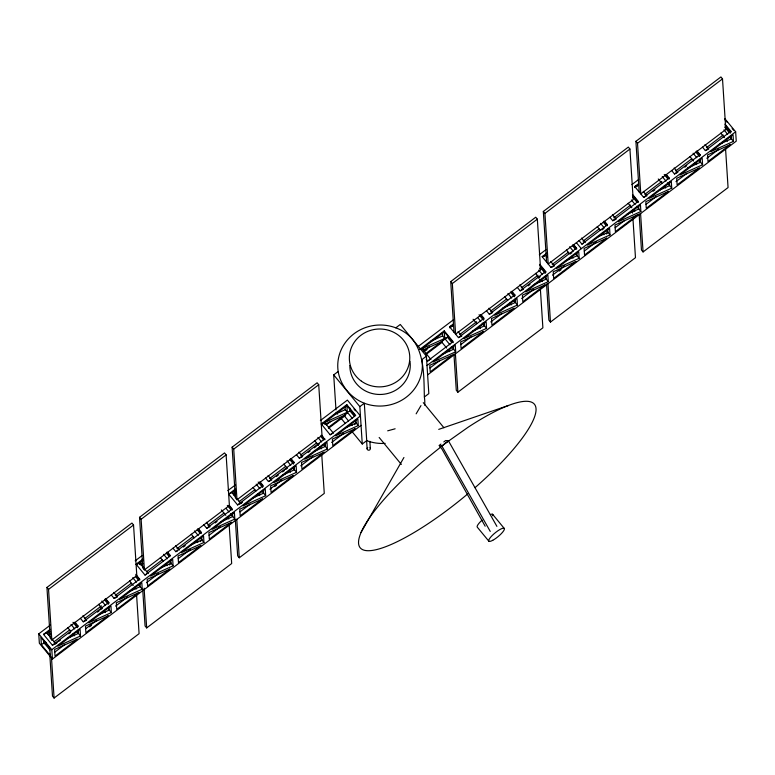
<?xml version="1.0" encoding="UTF-8"?>
<svg xmlns="http://www.w3.org/2000/svg" width="775" height="775" viewBox="0 0 775 775"><rect width="100%" height="100%" fill="white"/><g stroke="black" fill="none" stroke-linecap="round" stroke-linejoin="round"><path stroke-width="1.16" d="M361.014 532.502L403.93 457.502M416.146 413.831L420.961 405.616M169.386 564.927L171.004 563.289L170.791 559.986M200.25 541.551L201.868 539.913L201.655 536.61M324.628 424.303L344.061 415.516L347.297 412.242M354.572 424.671L356.19 423.024L355.977 419.721M451.292 326.953L452.91 325.316L449.558 326.827L449.626 327.806M423.131 350.019L441.488 341.727L444.724 338.442L444.24 330.857L419.643 349.486M636.478 186.697L638.096 185.051L634.744 186.572L634.803 187.55M606.312 233.992L607.929 232.355L607.716 229.051M46.936 587.44L131.934 523.057L133.542 525.004L136.817 575.631L51.809 640.014L50.21 638.067L46.936 587.44L48.534 589.387L51.809 640.014M229.4 505.503L144.402 569.887L142.803 567.939L139.529 517.312L224.527 452.929L226.126 454.877L229.4 505.503L232.248 508.952L206.702 528.288L203.864 524.849M321.993 435.376L236.995 499.759L235.387 497.812L232.112 447.175L317.12 382.792L318.719 384.739L321.993 435.376L324.899 439.793L321.199 435.298M450.73 281.596L535.728 217.213L537.337 219.16L540.611 269.787L455.613 334.17L452.338 283.543L450.73 281.596L454.005 332.223M543.323 211.468L628.322 147.085L629.93 149.032L633.194 199.659L548.196 264.043L544.922 213.406L543.323 211.468L546.598 262.095M635.907 141.331L720.915 76.948L722.513 78.895L725.788 129.532L640.789 193.905L637.515 143.278L635.907 141.331L639.181 191.968M48.534 589.387L133.542 525.004M144.402 569.887L141.127 519.25L226.126 454.877M236.995 499.759L233.721 449.122L318.719 384.739M452.338 283.543L537.337 219.16M544.922 213.406L629.93 149.032M637.515 143.278L722.513 78.895M335.972 409.878L333.705 374.887L338.171 371.506A42.325 40.523 -3.7 0 1 395.812 327.844L400.268 324.463L426.405 356.2L428.827 393.603L424.371 396.984A42.325 40.523 -3.7 0 1 424.71 405.218M361.053 425.32L52.419 659.079L39.351 643.221L38.75 633.863L50.327 625.096M135.199 560.809L141.951 555.704M227.792 490.682L235.503 484.84M320.375 420.554L347.384 400.103L360.452 415.962L51.818 649.731L52.419 659.079M417.802 346.764L453.491 319.736M539.322 254.713L546.075 249.598M631.916 184.586L638.668 179.471M54.899 644.044L52.39 645.178L43.507 634.386L50.123 629.368M146.659 574.285L144.983 575.05L136.09 564.258L142.716 559.24M240.085 503.779L237.567 504.913L228.683 494.13L235.3 489.112M321.276 424.002L346.812 404.657L355.696 415.448L330.16 434.785L321.276 424.002L350.019 411.012L349.806 407.844M453.346 323.96L449.558 326.827L458.451 337.619L460.96 336.486M550.686 261.475L554.387 265.97L551.035 267.491L542.151 256.699L546.879 253.115M638.523 183.704L634.744 186.572L643.628 197.354L646.137 196.22M49.639 630.763L46.858 632.875L50.559 637.37M136.981 564.607L143.152 559.938M234.815 490.507L232.035 492.609L235.736 497.104M322.158 424.351L346.871 405.635L355.018 415.526M451.273 326.556L452.91 325.316M543.856 256.428L545.503 255.188L546.985 256.98M636.449 186.3L638.096 185.051M48.447 635.306L50.297 633.902M141.031 565.178L142.891 563.774M233.624 495.051L235.474 493.646M326.217 424.923L330.847 421.406M423.634 351.123L429.205 346.909M425.155 350.998L427.093 349.535M41.385 644.781L40.901 637.379L49.794 648.171L50.268 655.563L41.385 644.781L44.049 642.766L49.968 649.954M328.3 427.461L347.355 413.027L346.812 404.657M425.727 353.662L444.782 339.237M445.664 338.568L447.437 337.222L451.883 342.618M45.996 642.31L44.107 643.734L43.904 640.557M328.493 428.333L345.524 415.439M425.921 354.543L442.002 342.366M385.175 443.377A42.325 40.523 -3.7 0 1 366.72 440.646L362.264 444.017L359.842 406.613L364.308 403.233A42.325 40.523 -3.7 0 0 421.949 359.571L426.405 356.2M53.863 641.942L69.692 629.959M84.436 618.799L101.457 605.895M115.291 595.423L131.372 583.236M146.456 571.814L162.285 559.831M177.02 548.661L193.101 536.484M207.884 525.285L223.965 513.108M239.049 501.687L254.868 489.703M269.613 478.533L285.694 466.356M300.477 455.157L316.558 442.98M459.623 334.616L476.654 321.722M490.488 311.24L506.569 299.053M521.246 287.942L538.005 275.241M552.217 264.478L568.298 252.301M583.081 241.102L599.162 228.925M613.839 217.804L630.598 205.113M644.81 194.351L661.831 181.457M675.674 170.975L691.746 158.797M706.432 147.676L723.191 134.986M52.39 645.178L77.926 625.832L75.088 622.383M80.416 618.353L83.254 621.802L108.791 602.456L105.952 599.007M111.28 594.977L114.119 598.426L139.655 579.08L135.741 574.333M144.983 575.05L170.519 555.704L167.681 552.255M172.999 548.225L175.838 551.674L201.384 532.328L198.545 528.879M237.567 504.913L263.103 485.576L260.264 482.127M265.593 478.088L268.431 481.537L293.967 462.2L291.129 458.752M296.457 454.712L299.295 458.161L324.832 438.824M426.105 359.193L427.587 360.995L453.123 341.649L444.24 330.857M458.451 337.619L483.988 318.273L481.149 314.824M486.468 310.794L489.316 314.243L514.852 294.897L512.013 291.448M517.332 287.418L520.17 290.867L545.716 271.521L539.788 264.333M551.035 267.491L576.581 248.145L573.732 244.697M579.061 240.667L581.899 244.115L607.435 224.769L604.597 221.321M609.925 217.291L612.763 220.73L638.3 201.393L633.117 195.097M643.628 197.354L669.164 178.017L666.326 174.569M671.654 170.529L674.492 173.978L700.028 154.642L697.19 151.193M702.518 147.153L705.357 150.602L730.893 131.266L724.964 124.068M55.471 643.889L57.331 642.485M58.522 641.555L60.373 640.15M68.723 633.834L70.573 632.429M97.388 612.143L99.278 610.71M100.508 609.751L102.368 608.346M183.355 547.034L185.244 545.6M215.159 522.941L217.058 521.507M240.647 503.634L242.507 502.219M276.423 476.518L278.273 475.114M282.565 471.888L284.454 470.454M285.694 469.495L287.544 468.09M308.208 452.435L310.068 451.031M314.379 447.795L316.268 446.361M317.479 445.412L319.339 444.007M528.163 285.839L530.013 284.435M538.363 278.118L540.214 276.714M570.148 254.035L572.008 252.631M601.942 229.962L603.793 228.557M653.034 191.289L654.923 189.856M684.838 167.197L686.727 165.763M427.015 365.548L735.649 131.779L724.887 118.72M54.783 652.143L64.984 644.422M85.647 628.767L96.768 620.339M115.582 606.098L127.633 596.963M146.446 582.722L158.497 573.587M178.24 558.639L190.292 549.514M209.105 535.263L220.226 526.835M239.969 511.887L250.16 504.167M269.903 489.209L281.955 480.083M300.768 465.833L312.819 456.707M331.623 442.457L343.683 433.332M429.98 367.96L439.251 360.947M460.844 344.584L471.045 336.863M490.778 321.916L501.909 313.488M521.643 298.54L533.694 289.404M552.507 275.164L564.558 266.028M584.292 251.081L596.353 241.955M615.156 227.705L624.427 220.681M646.021 204.329L656.222 196.608M675.955 181.65L687.086 173.232M706.819 158.274L718.871 149.149M89.532 626.849L91.421 625.415M274.708 486.593L276.607 485.16M559.211 271.105L561.1 269.671M427.616 374.897L736.25 141.137L735.649 131.779M49.755 653.906L52.487 696.105L54.085 698.052L139.093 633.669L136.594 595.093M142.736 589.804L145.07 625.967L146.678 627.915L231.677 563.532L229.109 523.755M235.329 519.676L237.663 555.84L239.272 557.787L324.27 493.404L321.77 454.828M453.947 354.097L456.281 390.261L457.88 392.208L542.887 327.825L540.388 289.249M546.53 283.96L548.874 320.123L550.473 322.071L635.471 257.688L632.904 217.911M639.123 213.832L641.458 249.996L643.066 251.943L728.064 187.56L725.574 148.984M440.936 444.114L439.037 445.548L441.847 445.964L448.502 440.927L496.901 526.37M443.794 441.944L445.693 440.51L448.502 440.927M705.357 150.602L707.866 149.468M719.5 144.208L731.387 138.841L731.164 135.538M733.47 141.379L710.801 151.629L733.043 134.773L733.47 141.379L729.905 137.049M674.492 173.978L677.001 172.844M687.561 168.078L700.523 162.217L700.309 158.914M702.605 164.765L679.937 175.005L702.179 158.158L702.605 164.765L699.04 160.425M658.857 190.476L669.658 185.603L669.445 182.299M671.751 188.141L649.072 198.381L671.315 181.534L671.751 188.141L667.43 182.9M612.763 220.73L616.115 219.218L612.415 214.723M626.917 214.346L638.794 208.979L638.581 205.675M640.886 211.517L618.208 221.757L640.46 204.91L640.886 211.517L636.575 206.276M542.151 256.699L545.503 255.188M581.899 244.115L583.575 243.35M597.128 237.227L607.929 232.355M610.022 234.893L587.343 245.132L609.596 228.286L610.022 234.893L606.447 230.553M565.188 261.097L577.065 255.731L576.852 252.427M579.158 258.269L556.479 268.508L578.731 251.662L579.158 258.269L575.583 253.929M520.17 290.867L522.689 289.724M534.324 284.473L546.201 279.107L545.988 275.803M548.293 281.645L525.615 291.884L547.867 275.038L548.293 281.645L544.718 277.305M489.316 314.243L491.825 313.11M502.384 308.334L515.336 302.483L515.123 299.179M430.755 341.271L442.632 335.904L442.418 332.601M517.429 305.021L494.75 315.26L517.002 298.414L517.429 305.021L513.854 300.681M420.379 349.448L447.437 337.222M472.595 331.225L484.482 325.858L484.259 322.555M486.564 328.397L463.896 338.646L486.138 321.79L486.564 328.397L482.253 323.165M427.587 360.995L429.263 360.239M441.731 354.601L453.617 349.234L453.404 345.931M455.7 351.772L433.031 362.022L455.274 345.166L455.7 351.772L451.389 346.541M334.412 414.577L345.214 409.704L345.001 406.4M330.16 434.785L331.836 434.029M345.388 427.907L356.19 423.024M358.282 425.562L335.604 435.812L357.847 418.955L358.282 425.562L354.708 421.232M299.295 458.161L302.647 456.649L298.947 452.154M313.449 451.767L325.326 446.4L325.113 443.097M327.418 448.938L304.74 459.188L326.992 442.331L327.418 448.938L323.843 444.608M228.683 494.13L235.271 491.147M233.12 493.946L235.28 492.968M268.431 481.537L270.95 480.403M282.584 475.143L294.461 469.776L294.248 466.472M296.554 472.324L273.875 482.563L296.127 465.717L296.554 472.324L292.979 467.984M252.795 498.034L263.597 493.162L263.384 489.858M265.689 495.7L243.011 505.939L265.263 489.093L265.689 495.7L262.115 491.36M206.702 528.288L209.221 527.155M220.856 521.904L232.733 516.538L232.519 513.234M234.825 519.076L212.147 529.315L234.399 512.469L234.825 519.076L230.514 513.835M136.09 564.258L142.687 561.284M139.452 564.558L142.687 563.096M175.838 551.674L177.514 550.909M191.076 544.786L201.868 539.913M203.961 542.452L181.282 552.691L203.534 535.845L203.961 542.452L200.386 538.112M160.212 568.162L171.004 563.289M173.096 565.827L150.418 576.067L172.67 559.221L173.096 565.827L169.531 561.488M114.119 598.426L117.471 596.905L113.77 592.41M128.263 592.032L140.149 586.665L139.926 583.362M142.232 589.203L119.563 599.443L141.806 582.597L142.232 589.203L138.667 584.863M43.507 634.386L50.094 631.412M47.934 634.202L50.094 633.223M83.254 621.802L85.763 620.668M98.483 614.914L109.285 610.041L109.072 606.738M111.367 612.579L88.699 622.819L110.941 605.972L111.367 612.579L107.802 608.239M66.543 638.784L78.42 633.417L78.207 630.114M80.513 635.955L57.834 646.205L80.087 629.348L80.513 635.955L76.938 631.615M438.728 429.379L508.555 405.451M387.684 430.823L395.124 428.788M395.812 327.844C425.281 338.491 423.644 371.002 424.371 396.984M724.732 119.437L726.95 122.13M732.133 128.427L733.615 130.219M725.032 125.046L730.951 132.234L730.893 131.266M725.206 126.829L730.389 133.126M724.722 127.139L729.333 132.738M723.976 129.851L727.677 134.346M720.74 133.135L724.441 137.63M725.923 139.432L727.405 141.224M705.008 144.596L708.708 149.091M696.386 151.115L700.096 155.61L700.028 154.642M695.824 152.007L699.534 156.502M693.112 153.227L696.812 157.722M689.876 156.511L693.577 161.006M695.059 162.808L696.541 164.6M674.143 167.972L677.844 172.467M665.522 174.491L669.232 178.996L669.164 178.017M664.223 174.482L667.924 178.977M662.247 176.603L665.958 181.108M658.275 178.986L661.976 183.481M664.194 186.184L665.677 187.986M643.279 191.347L646.98 195.843M632.439 195.174L638.368 202.372M632.623 196.957L637.06 202.352M631.383 199.989L635.093 204.484M628.147 203.263L631.848 207.758M633.33 209.56L634.812 211.362M603.803 221.253L607.503 225.748M603.241 222.134L606.195 225.728M600.528 223.365L604.229 227.86M597.283 226.639L600.247 230.243M602.466 232.936L603.948 234.738M581.55 238.099L585.251 242.594M576.397 242.682L581.327 248.668M572.938 244.629L576.639 249.124L576.581 248.145M572.376 245.51L575.341 249.104M569.664 246.741L573.364 251.236M566.428 250.015L569.383 253.619M571.611 256.312L573.083 258.114M539.855 265.302L545.774 272.5L545.716 271.521M540.03 267.094L545.212 273.381M539.545 268.489L540.611 269.787M538.799 270.117L542.5 274.612M535.564 273.391L539.264 277.896M540.747 279.688L542.229 281.49M519.822 284.851L523.522 289.346M511.209 291.381L514.91 295.876L514.852 294.897M510.647 292.262L514.348 296.757M507.935 293.493L511.636 297.988M504.699 296.777L507.664 300.371M509.882 303.064L511.364 304.866M488.957 308.227L492.668 312.722M480.345 314.757L484.046 319.252M479.047 314.747L483.484 320.133M477.817 317.769L480.771 321.363M473.089 319.252L476.799 323.747M479.018 326.44L480.5 328.242M458.093 331.603L461.803 336.098M453.191 342.627L444.298 331.836L422.055 348.692L430.939 359.484M442.632 335.904L449.907 344.739M441.488 341.727L446.671 348.023M448.153 349.816L449.636 351.618M423.276 402.661L443.939 427.752M439.793 446.468L442.06 449.219L485.169 526.225M492.571 514.251L504.118 528.279M488.957 541.328L477.41 527.31A10.046 2.393 -39.5 0 1 482.108 520.102M333.705 374.887L359.842 406.613M379.159 437.478L401.353 464.428M353.981 409.006L355.463 410.808M350.019 411.012L354.456 416.407M345.214 409.704L352.48 418.529M344.061 415.516L348.508 420.912M350.726 423.615L352.208 425.407M336.127 412.29L337.668 414.15M340.738 417.89L345.35 423.489M351.501 430.948L362.264 444.017M324.628 422.482L333.512 433.273M320.637 436.189L323.592 439.783M317.915 437.41L321.625 441.905M314.679 440.694L318.38 445.189M319.862 446.991L321.344 448.783M290.334 458.674L294.035 463.169L293.967 462.2M289.772 459.565L293.473 464.06M287.06 460.786L290.761 465.281M283.815 464.07L286.779 467.664M288.998 470.367L290.48 472.159M268.082 475.53L271.783 480.025M232.112 447.175L233.721 449.122M259.47 482.05L263.171 486.555M258.162 482.04L262.609 487.436M256.196 484.162L259.896 488.667M252.95 487.446L255.915 491.04M258.143 493.743L259.615 495.545M237.218 498.906L240.918 503.401M228.606 505.436L232.306 509.931M227.298 505.416L231.008 509.911M226.068 508.439L229.032 512.042M221.35 509.931L225.796 515.317M227.278 517.119L228.761 518.921M206.353 522.282L210.054 526.777M197.741 528.812L201.442 533.307M197.179 529.693L200.144 533.287M194.467 530.923L198.167 535.418M191.231 534.198L194.186 537.802M196.414 540.495L197.896 542.297M175.489 545.658L179.19 550.153M139.529 517.312L141.127 519.25M166.877 552.188L169.841 555.782M166.315 553.069L169.279 556.663M163.602 554.299L167.303 558.794M160.367 557.574L163.331 561.178M165.55 563.871L167.032 565.673M139.442 562.747L148.335 573.529M136.013 575.563L139.713 580.058L139.655 579.08M135.451 576.445L138.415 580.039M132.738 577.675L136.439 582.17M129.502 580.95L133.203 585.454M134.685 587.247L136.167 589.048M105.148 598.939L108.858 603.434L108.791 602.456M104.586 599.821L108.297 604.316M101.874 601.051L105.574 605.546M98.638 604.335L101.602 607.929M103.821 610.623L105.303 612.424M82.906 615.786L86.606 620.281M74.284 622.315L77.994 626.81L77.926 625.832M72.986 622.306L77.432 627.692M71.009 624.427L74.72 628.922M67.774 627.711L70.738 631.305M72.957 633.998L74.439 635.8M52.041 639.162L55.742 643.657M38.75 633.863L51.818 649.731M441.847 445.964L490.246 531.417M338.171 371.506C340.574 385.853 350.862 397.914 364.308 403.233L366.72 440.646M640.567 213.367L643.066 251.943M632.439 210.674L632.594 213.086M547.983 283.495L550.473 322.071M539.768 279.601L539.923 282.013M455.312 352.422L457.88 392.208M369.859 441.295L370.324 448.444M366.594 440.558L367.137 448.899M236.772 519.211L239.272 557.787M144.102 588.138L146.678 627.915M51.441 657.064L54.085 698.052M49.29 646.679L49.445 649.092M409.965 361.286A30.215 28.927 -3.7 0 1 382.094 394.397A30.215 28.927 -3.7 0 1 349.845 365.48M475.036 487.659A112.869 26.854 -39.5 0 0 535.99 408.26A112.869 26.854 -39.5 0 0 468.216 427.161L445.179 443.445L422.278 461.958A112.869 26.854 -39.5 0 0 361.479 548.971A112.869 26.854 -39.5 0 0 467.819 493.849M490.439 514.503A10.046 2.393 -39.5 0 1 492.668 515.753M369.995 447.718A1.608 1.54 -3.7 0 1 369.723 449.878A1.608 1.54 -3.7 0 1 367.466 449.636A1.608 1.54 -3.7 0 1 367.738 447.466M77.267 639.239L55.025 656.086L54.599 649.479L77.267 639.239M108.132 615.863L85.889 632.71L85.453 626.103L108.132 615.863M138.996 592.488L116.744 609.334L116.318 602.727L138.996 592.488M169.861 569.112L147.608 585.958L147.182 579.351L169.861 569.112M200.725 545.726L178.473 562.582L178.047 555.975L200.725 545.726M231.589 522.35L209.337 539.206L208.911 532.599L231.589 522.35M262.454 498.974L240.202 515.83L239.775 509.223L262.454 498.974M293.318 475.598L271.066 492.454L270.64 485.847L293.318 475.598M324.173 452.222L301.93 469.078L301.504 462.472L324.173 452.222M355.037 428.846L332.795 445.702L332.368 439.096L355.037 428.846M452.464 355.057L430.222 371.903L429.786 365.296L452.464 355.057M483.329 331.681L461.077 348.527L460.65 341.92L483.329 331.681M514.193 308.305L491.941 325.151L491.515 318.544L514.193 308.305M545.058 284.929L522.805 301.775L522.379 295.168L545.058 284.929M575.922 261.553L553.67 278.399L553.243 271.793L575.922 261.553M606.786 238.167L584.534 255.023L584.108 248.417L606.786 238.167M637.651 214.791L615.398 231.648L614.972 225.041L637.651 214.791M668.505 191.415L646.263 208.272L645.837 201.665L668.505 191.415M699.37 168.039L677.127 184.896L676.691 178.289L699.37 168.039M730.234 144.663L707.982 161.52L707.556 154.913L730.234 144.663M361.441 381.193A30.215 28.927 -3.7 0 0 409.568 361.237A30.215 28.927 -3.7 0 0 367.689 331.4A30.215 28.927 -3.7 0 0 361.441 381.193M492.755 540.301A10.046 2.393 -39.5 0 0 504.438 528.821A10.046 2.393 -39.5 0 0 492.425 535.283A10.046 2.393 -39.5 0 0 492.755 540.301"/></g></svg>
